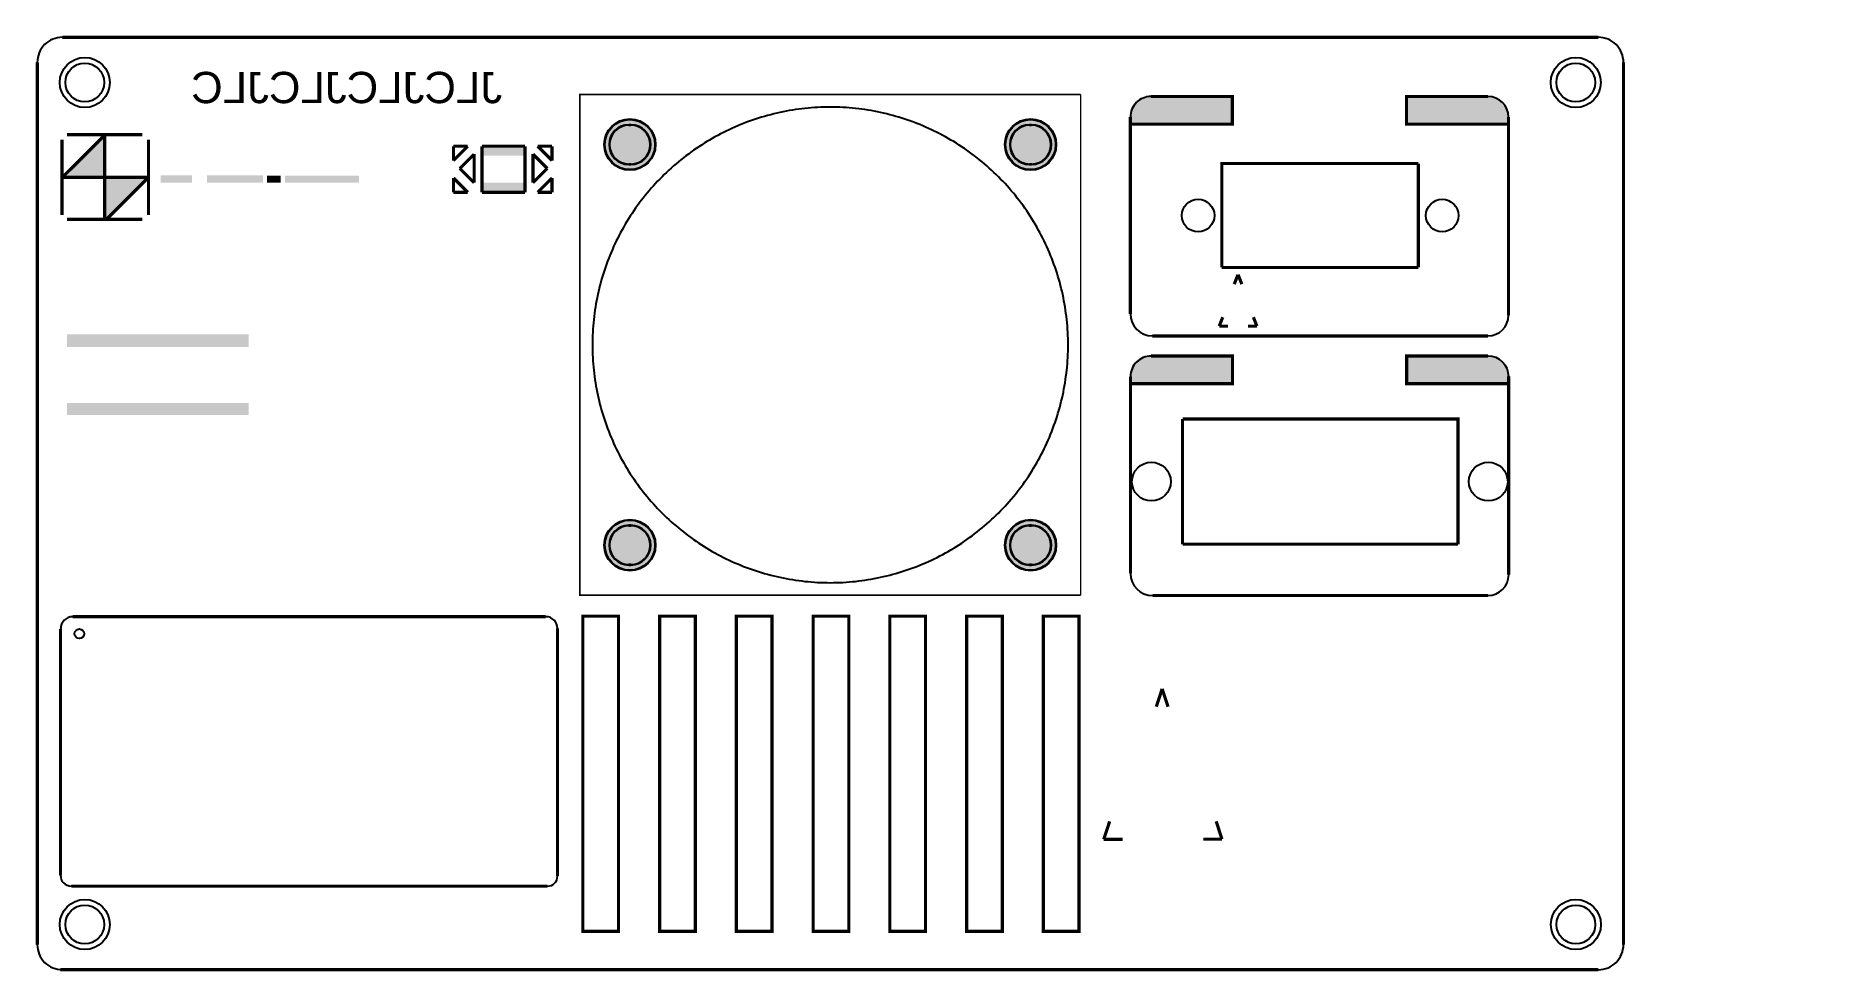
# Model space of a CAD drawing. Header units: millimetres. Extents: x 32 to 175, y 125 to 199.
import ezdxf

# ---------------------------------------------------------------- set-up
doc = ezdxf.new("R2010")
doc.units = ezdxf.units.MM
for name, color, linetype, true_color in [('BoardOutLine', 6, 'Continuous', 0xff00ff), ('BottomSolderMaskLayer', 200, 'Continuous', 0xaa00ff), ('Multi-Layer', 9, 'Continuous', 0xc0c0c0), ('TopSilkLayer', 40, 'Continuous', 0xffcc00), ('TopSolderMaskLayer', 216, 'Continuous', 0x800080)]:
    doc.layers.add(name, color=color, linetype=linetype, true_color=true_color)
doc.layers.add('BottomSilkLayer', color=7, linetype='Continuous')
doc.styles.get("Standard").update_dxf_attribs({"font": 'arial.ttf'})

msp = doc.modelspace()

# ---------------------------------------------------------------- hatches: boundary and pattern name
at = {"layer": 'BottomSolderMaskLayer'}
for points in [[(77.8155956311913, 190.6573533147066, 1), (81.91719583439169, 190.6573533147066, 1)], [(109.8196596393194, 190.6573533147066, 1), (113.9212598425198, 190.6573533147066, 1)], [(77.8155956311913, 158.6532893065787, 1), (81.91719583439169, 158.6532893065787, 1)], [(109.8196596393194, 158.6532893065787, 1), (113.9212598425198, 158.6532893065787, 1)]]:
    msp.add_hatch(color=256, dxfattribs=at).paths.add_polyline_path(points)
at = {"layer": 'TopSilkLayer'}
for points in [[(119.8415798831599, 192.2924561849124), (127.9924307848616, 192.2924561849124), (127.9924307848616, 194.5048006096014), (121.1781559563123, 194.5048006096015), (121.1679875717688, 194.5034680493408), (121.1585109811731, 194.4995481014142), (121.1503725276225, 194.4933081226586), (121.1441272876736, 194.4851737057125), (121.140201212801, 194.4756996518199), (121.1388620777243, 194.4655321310643), (121.0866704090756, 194.4644768914825), (121.0345635518372, 194.4613210658161), (120.9826260150887, 194.4560697723151), (120.9309420332999, 194.448731527747), (120.8795954297129, 194.4393182335836), (120.8286694803973, 194.427845156699), (120.7782467791869, 194.4143309046092), (120.728409103727, 194.3987973952933), (120.6792372828442, 194.3812698216461), (120.6308110654533, 194.3617766106198), (120.5832089912189, 194.3403493771191), (120.5365082631758, 194.3170228727272), (120.4907846225173, 194.2918349293445), (120.4461122257562, 194.264826397831), (120.4025635244536, 194.2360410817522), (120.3602091477141, 194.2055256663376), (120.3191177876372, 194.1733296427641), (120.2793560879092, 194.139505227889), (120.2409885357174, 194.1041072795628), (120.204077357162, 194.0671932076584), (120.1686824163364, 194.0288228809612), (120.1348611182354, 193.9890585300716), (120.1026683156547, 193.9479646464767), (120.0721562202279, 193.9056078779555), (120.043374317747, 193.8620569204861), (120.0163692879055, 193.8173824068329), (119.9911849285895, 193.7716567919901), (119.9678620848465, 193.724954235672), (119.9464385826395, 193.6773504820374), (119.9269491675004, 193.6289227368447), (119.9094254481779, 193.5797495422363), (119.8938958453725, 193.5299106493552), (119.8803855456435, 193.4794868890022), (119.8689164605598, 193.4285600405404), (119.8595071911636, 193.3772126992622), (119.852172997801, 193.3255281424332), (119.8469257753741, 193.2735901942285), (119.8437740340468, 193.2214830897848), (119.8427228854459, 193.1692913385827), (119.8427228854459, 192.8537973075947)], [(150.0326898653798, 192.272948945898), (141.8817119634241, 192.272948945898), (141.8817119634241, 194.485267970536), (148.696088392177, 194.4852679705361), (148.7062567767202, 194.4839354102754), (148.715733367316, 194.4800154623489), (148.7238718208668, 194.4737754835933), (148.7301170608154, 194.4656410666473), (148.7340431356881, 194.4561670127545), (148.7353822707643, 194.4459994919988), (148.7875739600426, 194.4449452751332), (148.8396808790726, 194.4417904705243), (148.891618518674, 194.4365401947667), (148.9433026442114, 194.4292029629765), (148.9946494322088, 194.4197906749838), (149.0455756062983, 194.4083185960302), (149.0959985722814, 194.3948053320133), (149.1458365520831, 194.3792727993097), (149.1950087163841, 194.3617461892305), (149.2434353157118, 194.3422539271648), (149.2910378097831, 194.3208276264782), (149.3377389948823, 194.2975020372413), (149.3834631290744, 194.2723149898697), (149.4281360550466, 194.2453073337704), (149.4716853203799, 194.2165228710893), (149.5140402950546, 194.1860082856715), (149.5551322860015, 194.1538130673476), (149.5948946485118, 194.1199894316691), (149.633262894323, 194.0845922352223), (149.6701747962097, 194.047678886661), (149.7055704889062, 194.0093092535972), (149.7393925661977, 193.9695455655062), (149.771586174025, 193.9284523128001), (149.8020990994489, 193.8860961422346), (149.8308818553312, 193.8425457488181), (149.8578877605946, 193.7978717643997), (149.8830730159327, 193.7521466431154), (149.9063967748455, 193.7054445438788), (149.927821209885, 193.6578412101076), (149.947311574007, 193.6094138468787), (149.964836256924, 193.560240995715), (149.9803668363722, 193.5104024072025), (149.9938781242088, 193.4599789116482), (150.0053482072619, 193.4090522879859), (150.0147584828712, 193.3577051311428), (150.0220936890585, 193.3060207180853), (150.0273419292791, 193.2540828727555), (150.0304946917183, 193.2019758301229), (150.0315468630936, 193.1497840995681), (150.0315468630938, 192.8342646685295)], [(34.58704597409202, 188.0845313690628), (34.7002286004572, 188.2113538227077), (34.71737363474745, 188.210439420879), (37.90711201422414, 191.2945135890272), (37.90711201422414, 188.074472948946), (37.87706375412768, 188.0444754889509), (41.34706629413267, 188.0444754889509), (37.98704597409211, 184.6843535687072), (37.98704597409211, 187.9344932689865), (37.87706375412768, 188.0444754889509), (37.86703073406171, 188.0444754889509), (34.75712471424959, 187.9743713487428), (34.58704597409202, 188.0845313690628)], [(68.0553721107442, 190.5303530607061), (71.48437896875794, 190.5303530607061), (71.48437896875794, 189.7683515367031), (68.0553721107442, 189.7683515367031), (68.0553721107442, 190.5303530607061)], [(42.38735077470164, 188.2044704089409), (44.89738379476739, 188.2044704089409), (44.89738379476739, 187.6144272288545), (42.38735077470164, 187.6144272288545), (42.38735077470164, 188.2044704089409)], [(46.09728219456428, 188.1945643891289), (50.55727711455415, 188.1945643891289), (50.55727711455415, 187.6144272288545), (46.09728219456428, 187.6144272288545), (46.09728219456428, 188.1945643891289)], [(50.86715773431547, 188.1846583693167), (51.95732791465593, 188.1846583693167), (51.95732791465593, 187.6146812293624), (50.86715773431547, 187.6146812293624), (50.86715773431547, 188.1846583693167)], [(52.31724663449336, 188.1846583693167), (58.21717043434092, 188.1846583693167), (58.21717043434092, 187.6146812293624), (52.31724663449336, 187.6146812293624), (52.31724663449336, 188.1846583693167)], [(68.0553721107442, 187.6210312420626), (71.48437896875794, 187.6210312420626), (71.48437896875794, 186.8590297180596), (68.0553721107442, 186.8590297180596), (68.0553721107442, 187.6210312420626)], [(34.90043180086377, 175.497840995682), (49.41148082296172, 175.497840995682), (49.41148082296172, 174.480822961646), (34.90043180086377, 174.480822961646), (34.90043180086377, 175.497840995682)], [(119.8517399034799, 171.5546863093727), (128.0024892049784, 171.5546863093727), (128.0024892049784, 173.7671069342138), (121.1882143764292, 173.7671069342138), (121.1780419006568, 173.7657732820424), (121.1685620640828, 173.761850197799), (121.1604219606977, 173.7556054713574), (121.1541772342559, 173.7474653679723), (121.1502541500126, 173.7379855313983), (121.1489204978411, 173.7278130556261), (121.09672482161, 173.7267627723157), (121.0446137699789, 173.7236115804481), (120.9926718714819, 173.7183645915228), (120.9409833802713, 173.7110303165999), (120.8896321394522, 173.7016206524937), (120.8387014450804, 173.690150862475), (120.7882739110503, 173.6766395515135), (120.7384313350871, 173.6611086360986), (120.6892545660653, 173.6435833086885), (120.6408233728634, 173.6240919968469), (120.5932163149737, 173.6026663171299), (120.5465106150702, 173.5793410238026), (120.5007820337493, 173.5541539524634), (120.4561047466377, 173.5271459586726), (120.4125512240739, 173.4983608516808), (120.3701921135553, 173.4678453233657), (120.329096125142, 173.4356488724958), (120.2893299200038, 173.4018237244376), (120.2509580022885, 173.3664247464422), (120.2140426144928, 173.3295093586462), (120.1786436364973, 173.2911374409309), (120.1448184884391, 173.2513712357926), (120.112622037569, 173.2102752473795), (120.0821065092541, 173.1679161368609), (120.0533214022621, 173.1243626142971), (120.0263134084714, 173.0796853271854), (120.001126337132, 173.0339567458645), (119.9778010438049, 172.9872510459613), (119.956375364088, 172.9396439880714), (119.9368840522461, 172.8912127948696), (119.9193587248362, 172.8420360258477), (119.9038278094213, 172.7921934498844), (119.8903164984599, 172.7417659158543), (119.8788467084414, 172.6908352214825), (119.8694370443347, 172.6394839806634), (119.8621027694118, 172.5877954894529), (119.8568557804867, 172.5358535909557), (119.8537045886191, 172.483742539325), (119.8526543053087, 172.4315468630938), (119.8526543053087, 172.1161036322073)], [(150.0426212852426, 171.5352298704597), (141.8917703835409, 171.5352298704597), (141.8917703835409, 173.7474980949963), (148.7061468122938, 173.7474980949963), (148.7163274797953, 173.7461622683361), (148.7258138171774, 173.7422329138445), (148.7339572253, 173.735978689049), (148.7402009236807, 173.7278272073327), (148.7441180186479, 173.7183358011849), (148.7454406908814, 173.7081534163069), (148.797633113433, 173.7071032642011), (148.8497409272216, 173.7039524653487), (148.9016796195076, 173.6987061299746), (148.9533649518464, 173.6913727670172), (149.0047130967134, 173.6819642703278), (149.0556407734623, 173.6704958993807), (149.1060653833967, 173.6569862545231), (149.1559051437359, 173.6414572468089), (149.2050792202551, 173.6239340624605), (149.2535078583915, 173.6044451220199), (149.3011125125947, 173.5830220342542), (149.3478159737203, 173.55969954489), (149.3935424942517, 173.5345154802594), (149.438217911156, 173.5075106859506), (149.481769766166, 173.4787289605607), (149.5241274233001, 173.4482169846602), (149.5652221834245, 173.4160242450823), (149.6049873956763, 173.3822029546604), (149.6433585655625, 173.3468079675465), (149.6802734595626, 173.3098966902427), (149.715672206064, 173.2715289884954), (149.7494973924672, 173.2317670902005), (149.7816941583019, 173.1906754844758), (149.8122102842039, 173.1483208170689), (149.84099627661, 173.1047717822637), (149.868005448028, 173.0600990114686), (149.8931939927629, 173.0143749586585), (149.9165210579594, 172.9676737828645), (149.9379488098646, 172.9200712278958), (149.9574424951865, 172.8716444994932), (149.9749704974631, 172.8224721401086), (149.9905043883375, 172.7726339015209), (150.0040189736678, 172.7222106154857), (150.0154923343876, 172.6712840626372), (150.0249058620561, 172.619936839849), (150.0322442890399, 172.5682522262717), (150.0374957132744, 172.5163140482642), (150.0406516175674, 172.4642065434368), (150.0417068834138, 172.4120142240284), (150.0417068834138, 172.0964947929897)], [(34.90144780289575, 170.0142240284481), (49.40233680467372, 170.0142240284481), (49.40233680467372, 169.0635001270003), (34.90144780289575, 169.0635001270003), (34.90144780289575, 170.0142240284481)]]:
    msp.add_hatch(color=256, dxfattribs=at).paths.add_polyline_path(points)
at = {"layer": 'TopSolderMaskLayer'}
for points in [[(77.8155956311913, 190.6573533147066, 1), (81.91719583439169, 190.6573533147066, 1)], [(109.8196596393194, 190.6573533147066, 1), (113.9212598425198, 190.6573533147066, 1)], [(77.8155956311913, 158.6532893065787, 1), (81.91719583439169, 158.6532893065787, 1)], [(109.8196596393194, 158.6532893065787, 1), (113.9212598425198, 158.6532893065787, 1)]]:
    msp.add_hatch(color=256, dxfattribs=at).paths.add_polyline_path(points)

# ---------------------------------------------------------------- linework, layer by layer
at = {"layer": 'BoardOutLine', "const_width": 0.254000508001016}
for points in [[(34.53020066040131, 199.2323088646177), (34.53020066040131, 199.2323088646177), (157.2305562611125, 199.2323088646177)], [(32.53030226060447, 126.7319532639066), (32.53030226060447, 126.7319532639066), (32.53030226060447, 197.232283464567)], [(159.2306832613665, 197.232283464567), (159.2306832613665, 197.232283464567), (159.2306832613665, 126.7319532639066)], [(142.8426720853442, 189.1435102870206), (127.1427228854459, 189.1435102870206), (127.1427228854459, 180.8432816865635)], [(142.8426720853442, 180.8434594869191), (142.8426720853442, 180.8434594869191), (142.8426720853442, 189.1435102870206)], [(127.1427228854459, 180.8432816865635), (127.1427228854459, 180.8432816865635), (142.8426720853442, 180.8432816865635)], [(124.0124206248413, 168.731648463297), (124.0124206248413, 168.731648463297), (124.0124206248413, 158.7316738633477)], [(124.0131572263146, 168.732156464313), (146.0122428244856, 168.732156464313), (146.0122428244856, 158.7321310642621)], [(146.0124714249427, 158.7316738633477), (146.0124714249427, 158.7316738633477), (124.0124206248413, 158.7316738633477)], [(34.37912115824224, 124.7381508763018), (34.37912115824224, 124.7381508763018), (38.09004318008647, 124.7330708661417)], [(38.08991617983247, 124.732029464059), (38.08991617983247, 124.732029464059), (153.6550673101346, 124.732029464059)], [(153.6551943103886, 124.7330708661417), (153.6551943103886, 124.7330708661417), (157.2315468630936, 124.7330708661417)]]:
    msp.add_lwpolyline(points, dxfattribs=at)
for points in [[(76.11049022098041, 152.9821945643891), (76.11049022098041, 127.8022860045721), (77.69055118110236, 127.8022860045721), (78.96055372110732, 127.8022860045721), (78.96055372110732, 146.6522733045465), (78.96055372110732, 152.9821945643891), (76.11049022098041, 152.9821945643891)], [(82.24036068072155, 152.9821945643891), (82.24036068072155, 127.8022860045721), (83.82042164084328, 127.8022860045721), (85.09042418084844, 127.8022860045721), (85.09042418084844, 146.6522733045465), (85.09042418084844, 152.9821945643891), (82.24036068072155, 152.9821945643891)], [(88.37048514097023, 152.9823215646432), (88.37048514097023, 127.8024130048261), (89.95054610109219, 127.8024130048261), (91.22054864109735, 127.8024130048261), (91.22054864109735, 146.6524003048007), (91.22054864109735, 152.9823215646432), (88.37048514097023, 152.9823215646432)], [(94.50073660147314, 152.9823215646432), (94.50073660147314, 127.8024130048261), (96.0806705613411, 127.8024130048261), (97.35067310134606, 127.8024130048261), (97.35067310134606, 146.6524003048007), (97.35067310134606, 152.9823215646432), (94.50073660147314, 152.9823215646432)], [(100.6306070612142, 152.9823215646432), (100.6306070612142, 127.8024638049277), (102.210668021336, 127.8024638049277), (103.4806705613412, 127.8024638049277), (103.4806705613412, 146.6524003048007), (103.4806705613412, 152.9823215646432), (100.6306070612142, 152.9823215646432)], [(106.7606045212089, 152.9824485648972), (106.7606045212089, 127.8025400050801), (108.3407924815849, 127.8025400050801), (109.6107950215901, 127.8025400050801), (109.6107950215901, 146.6525273050547), (109.6107950215901, 152.9824485648972), (106.7606045212089, 152.9824485648972)], [(112.8907035814072, 152.9824993649988), (112.8907035814072, 127.8025908051817), (114.4707645415292, 127.8025908051817), (115.7407670815341, 127.8025908051817), (115.7407670815341, 146.6525781051563), (115.7407670815341, 152.9824993649988), (112.8907035814072, 152.9824993649988)]]:
    msp.add_lwpolyline(points, close=True, dxfattribs=at)
at = {"layer": 'BoardOutLine'}
for centre, start, end in [((34.53025146034179, 197.2323342653137), 90, 180.000727676142), ((157.2306070613758, 197.232334270475), 359.9992721758016, 90), ((34.53025146034179, 126.7319278632105), 179.9992723236624, 270), ((157.2306070613758, 126.7319278580492), 270, 0.000727823881129)]:
    msp.add_arc(centre, 2, start, end, dxfattribs=at)
at = {"layer": 'BottomSolderMaskLayer'}
for points in [[(79.94565131710895, 192.2467364160536), (79.94565131710895, 192.2467364160536), (79.78672342505979, 192.2467364160536)], [(111.9497153252371, 192.2467364160536), (111.9497153252371, 192.2467364160536), (111.7907874331879, 192.2467364160536)], [(79.94565131710895, 189.0679702133598), (79.94565131710895, 189.0679702133598), (79.78672342505979, 189.0679702133598)], [(111.9497153252371, 189.0679702133598), (111.9497153252371, 189.0679702133598), (111.7907874331879, 189.0679702133598)], [(79.94565131710895, 160.2426724079255), (79.94565131710895, 160.2426724079255), (79.78672342505979, 160.2426724079255)], [(111.9497153252371, 160.2426724079255), (111.9497153252371, 160.2426724079255), (111.7907874331879, 160.2426724079255)], [(79.94565131710895, 157.0639062052319), (79.94565131710895, 157.0639062052319), (79.78672342505979, 157.0639062052319)], [(111.9497153252371, 157.0639062052319), (111.9497153252371, 157.0639062052319), (111.7907874331879, 157.0639062052319)]]:
    msp.add_lwpolyline(points, close=True, dxfattribs=at)
for centre in [(79.86639573279147, 190.6573533147066), (111.8704597409196, 190.6573533147066), (79.86639573279147, 158.6532893065787), (111.8704597409196, 158.6532893065787)]:
    msp.add_circle(centre, 2.050800101600203, dxfattribs=at)
for centre, start, end in [((79.78672342505979, 190.6573533147066), 90, 270), ((79.94565131710895, 190.6573533147066), 270, 90), ((111.7907874331879, 190.6573533147066), 90, 270), ((111.9497153252371, 190.6573533147066), 270, 90), ((79.78672342505979, 158.6532893065787), 90, 270), ((79.94565131710895, 158.6532893065787), 270, 90), ((111.7907874331879, 158.6532893065787), 90, 270), ((111.9497153252371, 158.6532893065787), 270, 90)]:
    msp.add_arc(centre, 1.589383101346848, start, end, dxfattribs=at)
at = {"layer": 'Multi-Layer'}
for points in [[(76.8681991363983, 174.6553213106426), (76.86992633985278, 174.402413004826), (76.87493014986035, 174.1495300990602), (76.88328676657375, 173.8967487934976), (76.89514859029738, 173.6440944881891), (76.9102362204726, 173.3916179832361), (76.92872745745512, 173.1393700787402), (76.95067310134641, 172.8874015748032), (76.97579375158763, 172.6357378714758), (77.00434340868695, 172.3844297688596), (77.03632207264424, 172.1335280670562), (77.07150114300246, 171.8830835661672), (77.11010922021866, 171.6330962661926), (77.15201930403873, 171.3836677673356), (77.19712979425981, 171.134823469647), (77.2456692913388, 170.8865887731775), (77.29751079502171, 170.6390398780797), (77.35267970535959, 170.3922021844045), (77.41104902209825, 170.1461010922023), (77.47272034544085, 169.9008128016256), (77.5375920751842, 169.6563627127254), (77.60576581153168, 169.4128016256034), (77.67713995427992, 169.1701549403098), (77.75184150368318, 168.9284988569977), (77.82961645923297, 168.6878587757176), (77.9106934213869, 168.4482600965202), (77.99486918973844, 168.2097790195581), (78.08224536449075, 167.9724155448312), (78.17282194564405, 167.7362458724917), (78.26647193294389, 167.5013208026416), (78.36332232664472, 167.2676403352808), (78.46311912623833, 167.0352806705614), (78.56614173228354, 166.8042672085345), (78.67213614427237, 166.5746507493015), (78.78120396240797, 166.3464566929134), (78.89334518669055, 166.1197358394717), (79.0084836169674, 165.894538989078), (79.126568453137, 165.6708915417831), (79.24775209550421, 165.4488442976886), (79.37178054356127, 165.2283972567946), (79.49865379730772, 165.0096520193041), (79.62852425704864, 164.7926085852173), (79.76123952247917, 164.5772923545847), (79.89679959359933, 164.3637795275591), (80.0352044704091, 164.152095504191), (80.17647955295911, 163.9422656845314), (80.32039624079265, 163.7343408686818), (80.46715773431559, 163.5283464566929), (80.616662433325, 163.3243078486157), (80.76888493777003, 163.1223012446025), (80.92374904749819, 162.9223266446533), (81.08125476250962, 162.7244348488698), (81.24137668275354, 162.5286512573025), (81.40401320802653, 162.3350266700533), (81.569392938786, 162.143586487173), (81.7371602743208, 161.9543561087123), (81.90744221488444, 161.7673609347218), (82.08023876047764, 161.5826771653543), (82.25554991109992, 161.4003048006096), (82.43314706629417, 161.2202692405385), (82.61325882651774, 161.0426212852427), (82.79552959105922, 160.8673863347727), (82.98021336042689, 160.6945897891796), (83.16728473456965, 160.5242570485142), (83.35651511303035, 160.3564389128779), (83.54792989585984, 160.1911607823216), (83.74152908305838, 160.0284480568962), (83.9372872745746, 159.8683261366524), (84.135204470409, 159.7108204216409), (84.3351790703582, 159.5559563119127), (84.5372110744222, 159.4037592075184), (84.74119888239782, 159.2542799085599), (84.94721869443742, 159.1075438150876), (85.15519431038867, 158.9635509271019), (85.36499872999751, 158.8223266446533), (85.57663195326403, 158.6839217678437), (85.79019558039136, 158.5483362966727), (86.00548641097294, 158.4155956311914), (86.22260604521216, 158.2857505715011), (86.44130048260105, 158.1588011176023), (86.6617221234444, 158.0347980695962), (86.88374396748804, 157.9137160274321), (87.10749301498619, 157.7956057912116), (87.33271526543058, 157.6804673609348), (87.55941071882148, 157.568351536703), (87.78760477520973, 157.4592583185167), (88.01717043434107, 157.3532131064263), (88.24820929641875, 157.2502413004827), (88.48049276098574, 157.1503683007366), (88.7141732283467, 157.0535687071375), (88.94909829819677, 156.9598933197867), (89.18529337058679, 156.8693675387352), (89.42273304546619, 156.7819913639828), (89.66118872237757, 156.6977647955297), (89.90081280162575, 156.6167386334773), (90.14145288290592, 156.538887477775), (90.38310896621807, 156.4642621285243), (90.625679451359, 156.3928625857252), (90.8692913385828, 156.3246888493777), (91.11371602743225, 156.2597663195326), (91.35902971805967, 156.1981203962409), (91.60513081026173, 156.1397256794514), (91.85194310388624, 156.0846075692152), (92.0995427990856, 156.032791465583), (92.34772669545347, 155.9842773685548), (92.59659639319284, 155.9390906781815), (92.84602489204983, 155.8971805943612), (93.0960375920754, 155.8586233172467), (93.34638049276121, 155.8233680467361), (93.59728219456451, 155.791490982982), (93.84866649733316, 155.7629159258319), (94.10025400050812, 155.7377190754382), (94.35232410464823, 155.7158496316993), (94.60449580899171, 155.6973583947168), (94.85702311404636, 155.68221996444), (95.10965201930412, 155.6704343408687), (95.36238252476505, 155.6620269240539), (95.6153670307342, 155.6569723139447), (95.86822453644913, 155.6552705105411), (96.12108204216429, 155.6569723139447), (96.37404114808236, 155.6620269240539), (96.62679705359416, 155.6704343408687), (96.87942595885217, 155.68221996444), (97.13192786385572, 155.6973583947168), (97.38422656845322, 155.7158496316993), (97.63616967233952, 155.7377190754382), (97.88778257556532, 155.7629159258319), (98.13914147828314, 155.791490982982), (98.39006858013727, 155.8233680467361), (98.6404114808231, 155.8586233172467), (98.89042418084841, 155.8971805943612), (99.13985267970543, 155.9390906781815), (99.38869697739416, 155.9842773685548), (99.6370078740158, 156.032791465583), (99.88448056896118, 156.0846075692152), (100.1312928625859, 156.1397256794514), (100.3774193548388, 156.1981203962409), (100.6227330454662, 156.2597663195326), (100.8671323342648, 156.3246888493777), (101.1107442214886, 156.3928625857252), (101.3534417068836, 156.4642621285243), (101.5949961899925, 156.538887477775), (101.8356362712727, 156.6167386334773), (102.0752349504701, 156.6977647955297), (102.3137160274323, 156.7819913639828), (102.5511557023114, 156.8693675387352), (102.7873253746508, 156.9598933197867), (103.0222504445009, 157.0535687071375), (103.2559309118619, 157.1503683007366), (103.4882397764797, 157.2502413004827), (103.7192786385574, 157.3532131064263), (103.9488442976887, 157.4592583185167), (104.1770383540768, 157.568351536703), (104.4038354076708, 157.6804673609348), (104.6289560579123, 157.7956057912116), (104.8526797053596, 157.9137160274321), (105.0747015494032, 158.0347980695962), (105.2951231902464, 158.1588011176023), (105.5138430276861, 158.2857505715011), (105.7309626619255, 158.4155956311914), (105.9462280924563, 158.5483362966727), (106.1598171196344, 158.6839217678437), (106.3714249428499, 158.8223266446533), (106.5812293624587, 158.9635509271019), (106.78920497841, 159.1075438150876), (106.9952501905004, 159.2542799085599), (107.1992125984252, 159.4037592075184), (107.40127000254, 159.5559563119127), (107.6012446024892, 159.7108204216409), (107.7991617983237, 159.8683261366524), (107.9949199898401, 160.0284480568962), (108.1884937769876, 160.1911607823216), (108.3799085598173, 160.3564389128779), (108.5691643383288, 160.5242570485142), (108.7562357124716, 160.6945897891796), (108.9408940817882, 160.8673863347727), (109.1231902463805, 161.0426212852427), (109.3033020066041, 161.2202692405385), (109.4808991617985, 161.4003048006096), (109.65618491237, 161.5826771653543), (109.828981457963, 161.7673609347218), (109.9992887985777, 161.9543561087123), (110.1670561341125, 162.143586487173), (110.3324358648719, 162.3350266700533), (110.4950723901449, 162.5286512573025), (110.6551943103886, 162.7244348488698), (110.8126746253495, 162.9223266446533), (110.9675387350776, 163.1223012446025), (111.1197866395734, 163.3243078486157), (111.2692913385828, 163.5283464566929), (111.4160528321058, 163.7343408686818), (111.5599441198883, 163.9422656845314), (111.7012192024385, 164.152095504191), (111.8396494792991, 164.3637795275591), (111.9752095504193, 164.5772923545847), (112.1079248158498, 164.7926085852173), (112.2377698755399, 165.0096520193041), (112.3647701295403, 165.2283972567946), (112.488696977394, 165.4488442976886), (112.6098552197104, 165.6708915417831), (112.7279654559311, 165.894538989078), (112.843078486157, 166.1197358394717), (112.9552451104903, 166.3464566929134), (113.0643129286259, 166.5746507493015), (113.1702819405638, 166.8042672085345), (113.2733045466091, 167.0352806705614), (113.3731267462535, 167.2676403352808), (113.4699771399544, 167.5013208026416), (113.5636271272544, 167.7362458724917), (113.6542037084075, 167.9724155448312), (113.741554483109, 168.2097790195581), (113.8257302514605, 168.4482600965202), (113.9068326136653, 168.6878587757176), (113.9846075692153, 168.9284988569977), (114.0592837185675, 169.1701549403098), (114.1306832613665, 169.4128016256034), (114.1988569977141, 169.6563627127254), (114.2637287274576, 169.9008128016256), (114.3254000508002, 170.1461010922023), (114.3837693675388, 170.3922021844045), (114.4389128778259, 170.6390398780797), (114.4907797815597, 170.8865887731775), (114.5393192786387, 171.134823469647), (114.5844297688597, 171.3836677673356), (114.6263398526798, 171.6330962661926), (114.664947929896, 171.8830835661672), (114.700127000254, 172.1335280670562), (114.7321056642115, 172.3844297688596), (114.7606553213109, 172.6357378714758), (114.7857759715521, 172.8874015748032), (114.8076962153925, 173.1393700787402), (114.8262128524259, 173.3916179832361), (114.8412750825503, 173.6440944881891), (114.8531623063247, 173.8967487934976), (114.861493522987, 174.1495300990602), (114.8665227330455, 174.402413004826), (114.8682245364491, 174.6553213106426), (114.8665227330455, 174.9082296164592), (114.861493522987, 175.1611125222251), (114.8531623063247, 175.4138938277876), (114.8412750825503, 175.6665481330964), (114.8262128524259, 175.9190246380493), (114.8076962153925, 176.1712471424944), (114.7857759715521, 176.4232410464822), (114.7606553213109, 176.6749047498096), (114.7321056642115, 176.9262128524258), (114.700127000254, 177.1771145542292), (114.664947929896, 177.4275590551182), (114.6263398526798, 177.6775463550927), (114.5844297688597, 177.9269748539498), (114.5393192786387, 178.1758191516384), (114.4907797815597, 178.4240284480569), (114.4389128778259, 178.6716027432055), (114.3837693675388, 178.9184404368809), (114.3254000508002, 179.1645415290832), (114.2637287274576, 179.4098298196596), (114.1988569977141, 179.6542799085598), (114.1306832613665, 179.897840995682), (114.0592837185675, 180.1404876809754), (113.9846075692153, 180.3821437642876), (113.9068326136653, 180.6227838455677), (113.8257302514605, 180.862382524765), (113.741554483109, 181.1008636017273), (113.6542037084075, 181.3382270764542), (113.5636271272544, 181.5743967487936), (113.4699771399544, 181.8093218186437), (113.3731267462535, 182.0430022860047), (113.2733045466091, 182.275361950724), (113.1702819405638, 182.5063754127509), (113.0643129286259, 182.7359918719837), (112.9552451104903, 182.9641859283718), (112.843078486157, 183.1908813817628), (112.7279654559311, 183.4161036322073), (112.6098552197104, 183.6397510795023), (112.488696977394, 183.8617983235966), (112.3647701295403, 184.0822199644399), (112.2377698755399, 184.3009906019812), (112.1079248158498, 184.5180340360682), (111.9752095504193, 184.7333248666498), (111.8396494792991, 184.9468630937263), (111.7012192024385, 185.1585471170942), (111.5599441198883, 185.368376936754), (111.4160528321058, 185.5763017526035), (111.2692913385828, 185.7822961645924), (111.1197866395734, 185.9863347726696), (110.9675387350776, 186.1883413766827), (110.8126746253495, 186.388315976632), (110.6551943103886, 186.5862077724156), (110.4950723901449, 186.7819913639828), (110.3324358648719, 186.975615951232), (110.1670561341125, 187.1670561341123), (109.9992887985777, 187.3562865125731), (109.828981457963, 187.5432816865634), (109.65618491237, 187.7279654559309), (109.4808991617985, 187.9103378206756), (109.3033020066041, 188.0903733807469), (109.1231902463805, 188.2680213360428), (108.9408940817882, 188.4432562865127), (108.7562357124716, 188.6160528321057), (108.5691643383288, 188.7863855727712), (108.3799085598173, 188.9542037084074), (108.1884937769876, 189.1194818389638), (107.9949199898401, 189.2821945643892), (107.7991617983237, 189.4423164846331), (107.6012446024892, 189.5998221996444), (107.40127000254, 189.7546863093727), (107.1992125984252, 189.9068834137668), (106.9952501905004, 190.0563627127256), (106.78920497841, 190.2030988061977), (106.5812293624587, 190.3470916941834), (106.3714249428499, 190.4883159766319), (106.1598171196344, 190.6267208534418), (105.9462280924563, 190.7623063246127), (105.7309626619255, 190.8950215900432), (105.5138430276861, 191.0248920497841), (105.2951231902464, 191.1518161036322), (105.0747015494032, 191.2758445516891), (104.8526797053596, 191.3969265938533), (104.6289560579123, 191.5150368300737), (104.4038354076708, 191.6301752603506), (104.1770383540768, 191.7422910845822), (103.9488442976887, 191.8513843027687), (103.7192786385574, 191.957429514859), (103.4882397764797, 192.0604013208027), (103.2559309118619, 192.1602743205486), (103.0222504445009, 192.2570739141479), (102.7873253746508, 192.3507493014986), (102.5511557023114, 192.4412750825502), (102.3137160274323, 192.5286512573025), (102.0752349504701, 192.6128778257557), (101.8356362712727, 192.6939039878081), (101.5949961899925, 192.7717551435103), (101.3534417068836, 192.846380492761), (101.1107442214886, 192.9177800355601), (100.8671323342648, 192.9859537719076), (100.6227330454662, 193.0508763017526), (100.3774193548388, 193.1125222250446), (100.1312928625859, 193.170916941834), (99.88448056896118, 193.2260096520193), (99.6370078740158, 193.2778511557025), (99.38869697739416, 193.3263652527306), (99.13985267970543, 193.3715519431039), (98.89042418084841, 193.4134620269242), (98.6404114808231, 193.4520193040387), (98.39006858013727, 193.4872491744985), (98.13914147828314, 193.5191516383034), (97.88778257556532, 193.5477266954535), (97.63616967233952, 193.5729235458472), (97.38422656845322, 193.594792989586), (97.13192786385572, 193.6132842265685), (96.87942595885217, 193.6284226568453), (96.62679705359416, 193.6402082804166), (96.37404114808236, 193.6486156972314), (96.12108204216429, 193.6536703073407), (95.86822453644913, 193.6553721107443), (95.6153670307342, 193.6536703073407), (95.36238252476505, 193.6486156972314), (95.10965201930412, 193.6402082804166), (94.85702311404636, 193.6284226568453), (94.60449580899171, 193.6132842265685), (94.35232410464823, 193.594792989586), (94.10025400050812, 193.5729235458472), (93.84866649733316, 193.5477266954535), (93.59728219456451, 193.5191516383034), (93.34638049276121, 193.4872491744985), (93.0960375920754, 193.4520193040387), (92.84602489204983, 193.4134620269242), (92.59659639319284, 193.3715519431039), (92.34772669545347, 193.3263652527306), (92.0995427990856, 193.2778511557025), (91.85194310388624, 193.2260096520193), (91.60513081026173, 193.170916941834), (91.35902971805967, 193.1125222250446), (91.11371602743225, 193.0508763017526), (90.8692913385828, 192.9859537719076), (90.625679451359, 192.9177800355601), (90.38310896621807, 192.846380492761), (90.14145288290592, 192.7717551435103), (89.90081280162575, 192.6939039878081), (89.66118872237757, 192.6128778257557), (89.42273304546619, 192.5286512573025), (89.18529337058679, 192.4412750825502), (88.94909829819677, 192.3507493014986), (88.7141732283467, 192.2570739141479), (88.48049276098574, 192.1602743205486), (88.24820929641875, 192.0604013208027), (88.01717043434107, 191.957429514859), (87.78760477520973, 191.8513843027687), (87.55941071882148, 191.7422910845822), (87.33271526543058, 191.6301752603506), (87.10749301498619, 191.5150368300737), (86.88374396748804, 191.3969265938533), (86.6617221234444, 191.2758445516891), (86.44130048260105, 191.1518161036322), (86.22260604521216, 191.0248920497841), (86.00548641097294, 190.8950215900432), (85.79019558039136, 190.7623063246127), (85.57663195326403, 190.6267208534418), (85.36499872999751, 190.4883159766319), (85.15519431038867, 190.3470916941834), (84.94721869443742, 190.2030988061977), (84.74119888239782, 190.0563627127256), (84.5372110744222, 189.9068834137668), (84.3351790703582, 189.7546863093727), (84.135204470409, 189.5998221996444), (83.9372872745746, 189.4423164846331), (83.74152908305838, 189.2821945643892), (83.54792989585984, 189.1194818389638), (83.35651511303035, 188.9542037084074), (83.16728473456965, 188.7863855727712), (82.98021336042689, 188.6160528321057), (82.79552959105922, 188.4432562865127), (82.61325882651774, 188.2680213360428), (82.43314706629417, 188.0903733807469), (82.25554991109992, 187.9103378206756), (82.08023876047764, 187.7279654559309), (81.90744221488444, 187.5432816865634), (81.7371602743208, 187.3562865125731), (81.569392938786, 187.1670561341123), (81.40401320802653, 186.975615951232), (81.24137668275354, 186.7819913639828), (81.08125476250962, 186.5862077724156), (80.92374904749819, 186.388315976632), (80.76888493777003, 186.1883413766827), (80.616662433325, 185.9863347726696), (80.46715773431559, 185.7822961645924), (80.32039624079265, 185.5763017526035), (80.17647955295911, 185.368376936754), (80.0352044704091, 185.1585471170942), (79.89679959359933, 184.9468630937263), (79.76123952247917, 184.7333248666498), (79.62852425704864, 184.5180340360682), (79.49865379730772, 184.3009906019812), (79.37178054356127, 184.0822199644399), (79.24775209550421, 183.8617983235966), (79.126568453137, 183.6397510795023), (79.0084836169674, 183.4161036322073), (78.89334518669055, 183.1908813817628), (78.78120396240797, 182.9641859283718), (78.67213614427237, 182.7359918719837), (78.56614173228354, 182.5063754127509), (78.46311912623833, 182.275361950724), (78.36332232664472, 182.0430022860047), (78.26647193294389, 181.8093218186437), (78.17282194564405, 181.5743967487936), (78.08224536449075, 181.3382270764542), (77.99486918973844, 181.1008636017273), (77.9106934213869, 180.862382524765), (77.82961645923297, 180.6227838455677), (77.75184150368318, 180.3821437642876), (77.67713995427992, 180.1404876809754), (77.60576581153168, 179.897840995682), (77.5375920751842, 179.6542799085598), (77.47272034544085, 179.4098298196596), (77.41104902209825, 179.1645415290832), (77.35267970535959, 178.9184404368809), (77.29751079502171, 178.6716027432055), (77.2456692913388, 178.4240284480569), (77.19712979425981, 178.1758191516384), (77.15201930403873, 177.9269748539498), (77.11010922021866, 177.6775463550927), (77.07150114300246, 177.4275590551182), (77.03632207264424, 177.1771145542292), (77.00434340868695, 176.9262128524258), (76.97579375158763, 176.6749047498096), (76.95067310134641, 176.4232410464822), (76.92872745745512, 176.1712471424944), (76.9102362204726, 175.9190246380493), (76.89514859029738, 175.6665481330964), (76.88328676657375, 175.4138938277876), (76.87493014986035, 175.1611125222251), (76.86992633985278, 174.9082296164592)], [(79.94368808737613, 192.2073660147321), (79.94368808737613, 192.2073660147321), (79.78869697739403, 192.2073660147321)], [(111.9477520955042, 192.2073660147321), (111.9477520955042, 192.2073660147321), (111.7927609855219, 192.2073660147321)], [(79.94368808737613, 189.1073406146813), (79.94368808737613, 189.1073406146813), (79.78869697739403, 189.1073406146813)], [(111.9477520955042, 189.1073406146813), (111.9477520955042, 189.1073406146813), (111.7927609855219, 189.1073406146813)], [(79.94368808737613, 160.2033020066041), (79.94368808737613, 160.2033020066041), (79.78869697739403, 160.2033020066041)], [(111.9477520955042, 160.2033020066041), (111.9477520955042, 160.2033020066041), (111.7927609855219, 160.2033020066041)], [(79.94368808737613, 157.1032766065533), (79.94368808737613, 157.1032766065533), (79.78869697739403, 157.1032766065533)], [(111.9477520955042, 157.1032766065533), (111.9477520955042, 157.1032766065533), (111.7927609855219, 157.1032766065533)]]:
    msp.add_lwpolyline(points, close=True, dxfattribs=at)
for centre, radius in [((36.32054864109728, 195.6220472440945), 1.5500127000254), ((155.4208788417577, 195.6223012446025), 1.5500127000254), ((79.86639573279147, 190.6573533147066), 2), ((111.8704597409196, 190.6573533147066), 2), ((125.2527305054609, 184.9931419862841), 1.3), ((144.7528575057149, 184.9931419862841), 1.3), ((121.5224790449581, 163.7332994665989), 1.5500127000254), ((148.4328168656339, 163.7332994665989), 1.5500127000254), ((79.86639573279147, 158.6532893065787), 2), ((111.8704597409196, 158.6532893065787), 2), ((36.32054864109728, 128.3421386842774), 1.5500127000254), ((155.4307848615697, 128.3423926847854), 1.5500127000254)]:
    msp.add_circle(centre, radius, dxfattribs=at)
for centre, start, end in [((79.78869697739403, 190.6573533147066), 90, 270), ((79.94368808737613, 190.6573533147066), 270, 90), ((111.7927609855219, 190.6573533147066), 90, 270), ((111.9477520955042, 190.6573533147066), 270, 90), ((79.78869697739403, 158.6532893065787), 90, 270), ((79.94368808737613, 158.6532893065787), 270, 90), ((111.7927609855219, 158.6532893065787), 90, 270), ((111.9477520955042, 158.6532893065787), 270, 90)]:
    msp.add_arc(centre, 1.5500127000254, start, end, dxfattribs=at)
at = {"layer": 'TopSilkLayer'}
for points, const_width in [([(115.8682753365506, 154.6552705105412), (75.86814833629658, 154.6552705105412), (75.86814833629658, 194.6553975107951), (115.8682753365506, 194.6553975107951)], 0.12500127000254), ([(115.8685293370586, 154.6553467106935), (115.8685293370586, 154.6553467106935), (115.8685293370586, 194.6654305308612)], 0.12500127000254), ([(121.4926339852679, 194.5039624079249), (127.9927101854202, 194.5039624079249), (127.9927101854202, 192.2928117856236), (119.8426212852425, 192.2928117856236)], 0.254000508001016), ([(148.40254000508, 194.5029718059437), (141.9025908051817, 194.5029718059437), (141.9025908051817, 192.2907035814072), (150.0535433070865, 192.2907035814072)], 0.254000508001016), ([(119.8426212852425, 177.1330200660402), (119.8426212852425, 177.1330200660402), (119.8426212852425, 192.8537719075439)], 0.254000508001016), ([(150.0525527051054, 177.023012446025), (150.0525527051054, 177.023012446025), (150.0525527051054, 192.8729743459488)], 0.254000508001016), ([(34.50701041402067, 188.018821437643), (34.50701041402067, 188.018821437643), (37.95882651765305, 191.4555753111507)], 0.254000508001016), ([(34.89718059436109, 191.4544577089154), (34.89718059436109, 191.4544577089154), (40.91729743459495, 191.4544577089154)], 0.254000508001016), ([(37.90698501397014, 191.4544577089154), (37.90698501397014, 191.4544577089154), (37.90698501397014, 184.6828295656593)], 0.254000508001016), ([(34.50723901447805, 191.0546101092202), (34.50723901447805, 191.0546101092202), (34.50723901447805, 185.034442468885)], 0.254000508001016), ([(41.40706121412245, 191.0544831089664), (41.40706121412245, 191.0544831089664), (41.40706121412245, 185.034442468885)], 0.254000508001016), ([(65.76926593853204, 189.3874777749556), (65.76926593853204, 189.3874777749556), (66.91226822453655, 190.5304800609602)], 0.254000508001016), ([(65.76926593853204, 190.5304800609602), (65.76926593853204, 190.5304800609602), (65.76926593853204, 189.3874777749556)], 0.254000508001016), ([(65.76926593853204, 190.5304800609602), (65.76926593853204, 190.5304800609602), (66.91226822453655, 190.5304800609602)], 0.254000508001016), ([(67.42026924053857, 189.8954787909577), (67.42026924053857, 189.8954787909577), (66.27726695453407, 188.752476504953)], 0.254000508001016), ([(67.42026924053857, 187.6094742189485), (67.42026924053857, 187.6094742189485), (67.42026924053857, 189.8954787909577)], 0.254000508001016), ([(68.05527051054105, 190.5304800609602), (68.05527051054105, 190.5304800609602), (68.05527051054105, 186.8474726949455)], 0.254000508001016), ([(68.05527051054105, 190.5304800609602), (68.05527051054105, 190.5304800609602), (71.48427736855479, 190.5304800609602)], 0.254000508001016), ([(71.48427736855479, 190.5304800609602), (71.48427736855479, 190.5304800609602), (71.48427736855479, 186.8474726949455)], 0.254000508001016), ([(72.11927863855747, 187.6094742189485), (72.11927863855747, 187.6094742189485), (72.11927863855747, 189.8954787909577)], 0.254000508001016), ([(72.11927863855747, 189.8954787909577), (72.11927863855747, 189.8954787909577), (73.26228092456199, 188.752476504953)], 0.254000508001016), ([(72.50027940055884, 190.5304800609602), (72.50027940055884, 190.5304800609602), (73.64328168656355, 189.3874777749556)], 0.254000508001016), ([(73.64328168656355, 190.5304800609602), (73.64328168656355, 190.5304800609602), (72.50027940055884, 190.5304800609602)], 0.254000508001016), ([(73.64328168656355, 190.5304800609602), (73.64328168656355, 190.5304800609602), (73.64328168656355, 189.3874777749556)], 0.254000508001016), ([(67.42026924053857, 187.6094742189485), (67.42026924053857, 187.6094742189485), (66.27726695453407, 188.752476504953)], 0.254000508001016), ([(72.11927863855747, 187.6094742189485), (72.11927863855747, 187.6094742189485), (73.26228092456199, 188.752476504953)], 0.254000508001016), ([(34.50723901447805, 188.0443738887478), (34.50723901447805, 188.0443738887478), (41.40830581661179, 188.0443738887478)], 0.254000508001016), ([(37.90797561595127, 184.6838201676404), (38.04762509525018, 184.6838201676404), (41.40830581661179, 188.0441198882398)], 0.254000508001016), ([(65.76926593853204, 187.99047498095), (65.76926593853204, 187.99047498095), (66.91226822453655, 186.8474726949455)], 0.254000508001016), ([(65.76926593853204, 186.8474726949455), (65.76926593853204, 186.8474726949455), (65.76926593853204, 187.99047498095)], 0.254000508001016), ([(65.76926593853204, 186.8474726949455), (65.76926593853204, 186.8474726949455), (66.91226822453655, 186.8474726949455)], 0.254000508001016), ([(68.05527051054105, 186.8474726949455), (68.05527051054105, 186.8474726949455), (71.48427736855479, 186.8474726949455)], 0.254000508001016), ([(72.50027940055884, 186.8474726949455), (72.50027940055884, 186.8474726949455), (73.64328168656355, 187.99047498095)], 0.254000508001016), ([(73.64328168656355, 186.8474726949455), (73.64328168656355, 186.8474726949455), (72.50027940055884, 186.8474726949455)], 0.254000508001016), ([(73.64328168656355, 186.8474726949455), (73.64328168656355, 186.8474726949455), (73.64328168656355, 187.99047498095)], 0.254000508001016), ([(34.89718059436109, 184.6843789687581), (34.89718059436109, 184.6843789687581), (40.91729743459495, 184.6843789687581)], 0.254000508001016), ([(128.4379476758954, 180.2636271272544), (128.4379476758954, 180.2636271272544), (128.1380492760986, 179.5066548133097)], 0.254000508001016), ([(128.4486156972314, 180.2646177292355), (128.4486156972314, 180.2646177292355), (128.7468884937771, 179.507518415037)], 0.254000508001016), ([(127.21841503683, 176.8645161290323), (127.21841503683, 176.8645161290323), (126.939116078232, 176.155778511557)], 0.254000508001016), ([(129.6704851409704, 176.8645161290323), (129.6704851409704, 176.8645161290323), (129.9499110998222, 176.155778511557)], 0.254000508001016), ([(126.939116078232, 176.155778511557), (126.939116078232, 176.155778511557), (127.6382524765049, 176.1554737109475)], 0.254000508001016), ([(129.9499110998222, 176.155905511811), (129.9499110998222, 176.155905511811), (129.2509271018541, 176.1562103124207)], 0.254000508001016), ([(121.6026416052832, 175.3729997459996), (121.6026416052832, 175.3729997459996), (148.40254000508, 175.3729997459996)], 0.254000508001016), ([(121.5027940055879, 173.7662179324359), (128.0027432054865, 173.7662179324359), (128.0027432054865, 171.5549911099822), (119.8529083058165, 171.5549911099822)], 0.254000508001016), ([(148.412573025146, 173.7652781305563), (141.9126238252477, 173.7652781305563), (141.9126238252477, 171.5530099060198), (150.0635763271527, 171.5530099060198)], 0.254000508001016), ([(119.8529083058165, 156.3951485902972), (119.8529083058165, 156.3951485902972), (119.8529083058165, 172.1160782321566)], 0.254000508001016), ([(150.0625857251716, 156.2851917703836), (150.0625857251716, 156.2851917703836), (150.0625857251716, 172.1351790703581)], 0.254000508001016), ([(121.611938023876, 154.634569469139), (132.437592075184, 154.634569469139), (148.4114808229617, 154.634569469139)], 0.254000508001016), ([(73.14917449834911, 152.9355092710186), (73.14917449834911, 152.9355092710186), (35.35928371856744, 152.9355092710186)], 0.254000508001016), ([(34.37912115824224, 151.9554737109475), (34.37912115824224, 151.9554737109475), (34.37912115824224, 151.3654305308611)], 0.254000508001016), ([(34.37912115824224, 151.7255270510542), (34.37912115824224, 151.7255270510542), (34.37912115824224, 132.2755143510287)], 0.254000508001016), ([(74.07912115824251, 132.2054864109729), (74.07912115824251, 132.2054864109729), (74.07912115824251, 152.0055118110238)], 0.254000508001016), ([(122.3805181610364, 147.1724409448819), (122.3805181610364, 147.1724409448819), (121.9157988315976, 145.7462280924562)], 0.254000508001016), ([(122.8506731013463, 145.7423672847346), (122.8506731013463, 145.7423672847346), (122.3846075692152, 147.1682245364491)], 0.254000508001016), ([(117.7194564389131, 135.1526035052071), (117.7194564389131, 135.1526035052071), (118.1852933705868, 136.5784607569215)], 0.254000508001016), ([(127.1605029210059, 135.1625349250699), (127.1605029210059, 135.1625349250699), (126.6947929895861, 136.5884429768861)], 0.254000508001016), ([(117.7193294386588, 135.1526035052071), (117.7193294386588, 135.1526035052071), (119.2195072390143, 135.1526035052071)], 0.254000508001016), ([(127.1595123190248, 135.1624079248158), (127.1595123190248, 135.1624079248158), (125.6595631191262, 135.1625857251715)], 0.254000508001016), ([(35.24927609855217, 131.4054864109729), (35.24927609855217, 131.4054864109729), (73.27917195834401, 131.4054864109729)], 0.254000508001016)]:
    msp.add_lwpolyline(points, dxfattribs=dict(at, const_width=const_width))
for centre, radius in [((36.32054864109728, 195.6220472440945), 2), ((155.4208788417577, 195.6223012446025), 2), ((35.8892557785116, 151.5753111506223), 0.37998475996952), ((36.32054864109728, 128.3421386842774), 2), ((155.4307848615697, 128.3423926847854), 2)]:
    msp.add_circle(centre, radius, dxfattribs=at)
for centre, radius, start, end in [((121.492710182292, 192.8538989109262), 1.6499872999746, 90, 180.0035281738725), ((148.4026924061668, 192.8529083089449), 1.6499872999746, 0.0017639240407305, 90), ((121.6027178054357, 177.1329438651546), 1.759994919989839, 180, 270), ((148.4026924053851, 177.0229362458725), 1.6499872999746, 270, 0), ((121.5026416021551, 172.1162052355387), 1.6499872999746, 90, 180.0035281738725), ((148.4127254256464, 172.1151638305233), 1.6499872999746, 0.0008820093354049, 90), ((121.6126492252983, 156.3951739886984), 1.759994919989839, 180, 270), ((148.4127254256464, 156.2851663701373), 1.6499872999746, 270, 0), ((35.35918211836429, 151.9754635539515), 0.95999491998984, 90, 180.000000180497), ((73.14912369824765, 152.005461011269), 0.92999745999492, 0, 90), ((34.39918719837443, 151.9554737109475), 0.01998983997968, 90, 180.0000000000191), ((35.24919989839987, 132.2754635475902), 0.8700025400050799, 180, 270), ((73.27912115824256, 132.2054610072929), 0.8, 270, 0)]:
    msp.add_arc(centre, radius, start, end, dxfattribs=at)
at = {"layer": 'TopSolderMaskLayer'}
for points in [[(79.94565131710895, 192.2467364160536), (79.94565131710895, 192.2467364160536), (79.78672342505979, 192.2467364160536)], [(111.9497153252371, 192.2467364160536), (111.9497153252371, 192.2467364160536), (111.7907874331879, 192.2467364160536)], [(79.94565131710895, 189.0679702133598), (79.94565131710895, 189.0679702133598), (79.78672342505979, 189.0679702133598)], [(111.9497153252371, 189.0679702133598), (111.9497153252371, 189.0679702133598), (111.7907874331879, 189.0679702133598)], [(79.94565131710895, 160.2426724079255), (79.94565131710895, 160.2426724079255), (79.78672342505979, 160.2426724079255)], [(111.9497153252371, 160.2426724079255), (111.9497153252371, 160.2426724079255), (111.7907874331879, 160.2426724079255)], [(79.94565131710895, 157.0639062052319), (79.94565131710895, 157.0639062052319), (79.78672342505979, 157.0639062052319)], [(111.9497153252371, 157.0639062052319), (111.9497153252371, 157.0639062052319), (111.7907874331879, 157.0639062052319)]]:
    msp.add_lwpolyline(points, close=True, dxfattribs=at)
for centre in [(79.86639573279147, 190.6573533147066), (111.8704597409196, 190.6573533147066), (79.86639573279147, 158.6532893065787), (111.8704597409196, 158.6532893065787)]:
    msp.add_circle(centre, 2.050800101600203, dxfattribs=at)
for centre, start, end in [((79.78672342505979, 190.6573533147066), 90, 270), ((79.94565131710895, 190.6573533147066), 270, 90), ((111.7907874331879, 190.6573533147066), 90, 270), ((111.9497153252371, 190.6573533147066), 270, 90), ((79.78672342505979, 158.6532893065787), 90, 270), ((79.94565131710895, 158.6532893065787), 270, 90), ((111.7907874331879, 158.6532893065787), 90, 270), ((111.9497153252371, 158.6532893065787), 270, 90)]:
    msp.add_arc(centre, 1.589383101346848, start, end, dxfattribs=at)

# ---------------------------------------------------------------- texts
at = {"layer": 'BottomSilkLayer', "text_generation_flag": 2}
msp.add_text('JLCJLCJLCJLC', height=2.5, dxfattribs=at).set_placement((69.66268732537469, 193.9702819405639))

doc.saveas('drawing.dxf')
